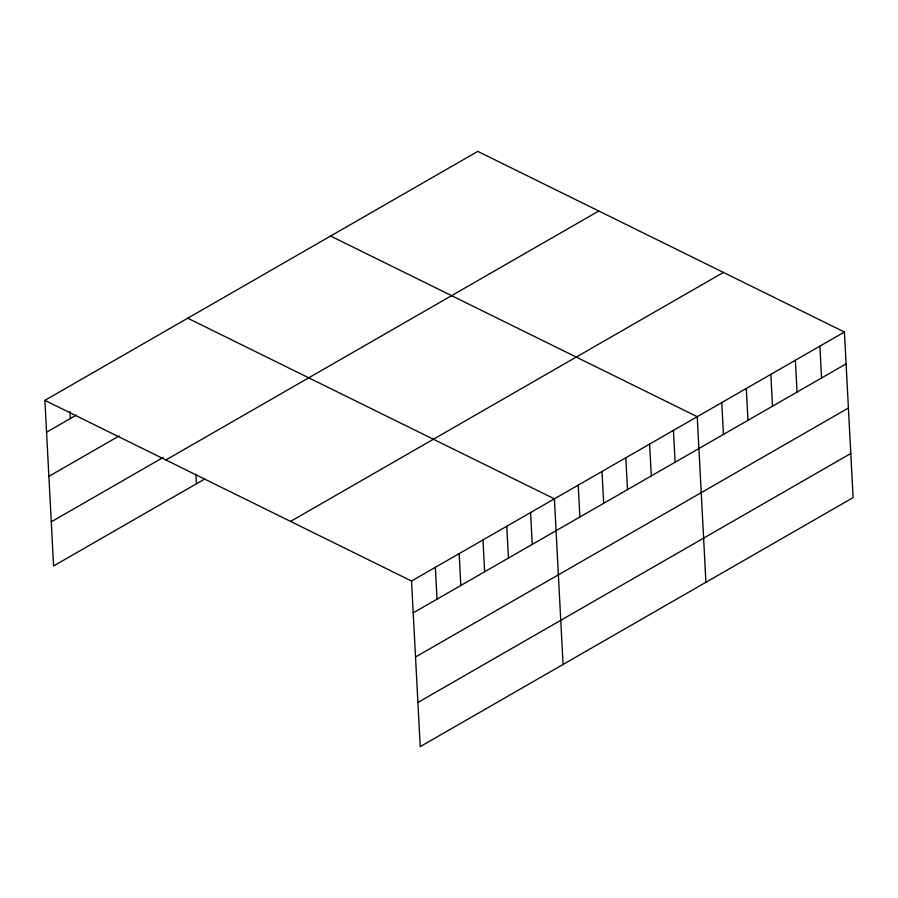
<?xml version="1.0" encoding="UTF-8"?>
<svg xmlns="http://www.w3.org/2000/svg" width="898" height="898" viewBox="0 0 898 898"><rect width="100%" height="100%" fill="white"/><g stroke="black" fill="none" stroke-linecap="round" stroke-linejoin="round"><path stroke-width="1.35" d="M44.9 400.362L477.781 151.392L844.423 332.036L853.1 497.638L420.219 746.608L411.531 581.017L44.9 400.362L53.577 565.965L204.766 479.004M46.573 432.207L76.33 415.089M48.885 476.344L119.12 435.957M51.265 521.828L163.167 457.464M165.894 459.978L598.775 211.008M290.548 521.401L723.429 272.42M411.531 581.017L844.423 332.036M413.203 612.863L846.096 363.881M415.516 656.999L848.408 408.018M417.907 702.472L850.788 453.501M330.599 236.039L697.241 416.683L705.918 582.286M187.749 318.206L554.392 498.85L563.068 664.453M819.896 346.145L821.558 377.991M795.359 360.255L797.031 392.1M770.832 374.365L772.505 406.21M746.305 388.475L747.967 420.32M721.768 402.585L723.44 434.43M673.433 430.378L675.105 462.223M649.624 444.072L651.297 475.918M625.816 457.767L627.489 489.612M602.008 471.461L603.669 503.307M578.2 485.156L579.861 517.001M530.583 512.545L532.245 544.39M506.775 526.239L508.436 558.085M482.967 539.934L484.628 571.779M459.159 553.628L460.82 585.474M435.35 567.323L437.012 599.168M195.921 474.144L196.426 483.798M70.01 411.598L70.381 418.513"/></g></svg>
